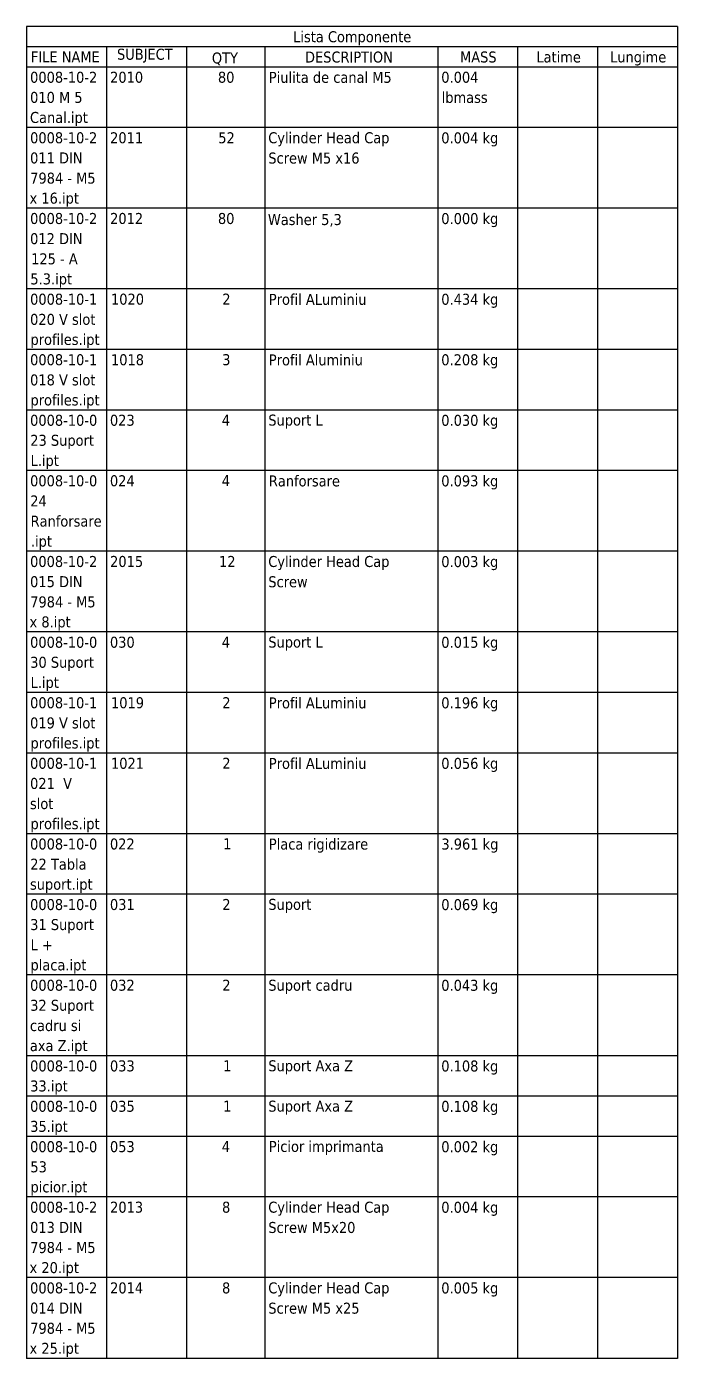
# Model space of a CAD drawing. Header units: millimetres. Extents: x -2748 to 3818, y -1510 to 2700.
# Drawn here: x -2748 to -866, y -1510 to 2344 of the extents above; entities that cross this region are included whole.
import ezdxf

# ---------------------------------------------------------------- set-up
doc = ezdxf.new("R2010")
doc.units = ezdxf.units.MM
doc.header["$LTSCALE"] = 9.090909
doc.layers.add('Symbol (ISO)', color=7, linetype='Continuous', lineweight=25)
doc.styles.add('Note Text (ISO)', font='tahoma.ttf')

# ---------------------------------------------------------------- blocks, each defined once
blk = doc.blocks.new('Lista Componente')
at = {"layer": 'Symbol (ISO)'}
for p, q in [((-95.29, 257.81), (-302.29, 257.81)), ((-302.29, 257.81), (-302.29, 251.39)), ((-95.29, 257.81), (-95.29, 251.39)), ((-95.29, 251.39), (-302.29, 251.39)), ((-302.29, 251.39), (-302.29, 244.96)), ((-276.89, 251.39), (-276.89, 244.96)), ((-251.49, 251.39), (-251.49, 244.96)), ((-226.49, 251.39), (-226.49, 244.96)), ((-171.49, 251.39), (-171.49, 244.96)), ((-146.09, 251.39), (-146.09, 244.96)), ((-120.69, 251.39), (-120.69, 244.96)), ((-95.29, 251.39), (-95.29, 244.96)), ((-95.29, 244.96), (-302.29, 244.96)), ((-302.29, 244.96), (-302.29, -166.12)), ((-276.89, 244.96), (-276.89, -166.12)), ((-251.49, 244.96), (-251.49, -166.12)), ((-226.49, 244.96), (-226.49, -166.12)), ((-171.49, 244.96), (-171.49, -166.12)), ((-146.09, 244.96), (-146.09, -166.12)), ((-120.69, 244.96), (-120.69, -166.12)), ((-95.29, 244.96), (-95.29, -166.12)), ((-95.29, 225.69), (-302.29, 225.69)), ((-95.29, 200), (-302.29, 200)), ((-95.29, 174.31), (-302.29, 174.31)), ((-95.29, 155.04), (-302.29, 155.04)), ((-95.29, 135.77), (-302.29, 135.77)), ((-95.29, 116.5), (-302.29, 116.5)), ((-95.29, 90.81), (-302.29, 90.81)), ((-95.29, 65.11), (-302.29, 65.11)), ((-95.29, 45.85), (-302.29, 45.85)), ((-95.29, 26.58), (-302.29, 26.58)), ((-95.29, 0.88), (-302.29, 0.88)), ((-95.29, -18.39), (-302.29, -18.39)), ((-95.29, -44.08), (-302.29, -44.08)), ((-95.29, -69.77), (-302.29, -69.77)), ((-95.29, -82.62), (-302.29, -82.62)), ((-95.29, -95.46), (-302.29, -95.46)), ((-95.29, -114.73), (-302.29, -114.73)), ((-95.29, -140.43), (-302.29, -140.43)), ((-95.29, -166.12), (-302.29, -166.12))]:
    blk.add_line(p, q, dxfattribs=at)
at = {"layer": 'Symbol (ISO)', "char_height": 3.5, "attachment_point": 7, "style": 'Note Text (ISO)'}
for s, insert in [('Lista Componente', (-217.51, 251.85)), ('SUBJECT', (-273.55, 246.32)), ('FILE NAME', (-300.94, 246.43)), ('QTY', (-243.36, 245.47)), ('DESCRIPTION', (-213.74, 246.31)), ('MASS', (-164.42, 246.33)), ('Latime', (-140.14, 246.34)), ('Lungime', (-116.69, 245.42)), ('0008-10-2', (-301.19, 239.88)), ('2010', (-275.74, 239.89)), ('80', (-241.44, 239.88)), ('Piulita de canal M5', (-225.24, 239.85)), ('0.004 ', (-170.39, 239.89)), ('010 M 5 ', (-301.19, 233.47)), ('lbmass', (-170.26, 233.47)), ('Canal.ipt', (-301.23, 226.15)), ('0008-10-2', (-301.19, 220.61)), ('2011', (-275.74, 220.62)), ('52', (-241.33, 220.62)), ('Cylinder Head Cap ', (-225.43, 219.69)), ('0.004 kg', (-170.39, 219.66)), ('011 DIN ', (-301.19, 214.2)), ('Screw M5 x16', (-225.41, 214.16)), ('7984 - M5 ', (-301.16, 207.77)), ('x 16.ipt', (-301.37, 200.46)), ('0008-10-2', (-301.19, 194.92)), ('2012', (-275.74, 194.93)), ('80', (-241.44, 194.92)), ('Washer 5,3', (-225.53, 194.09)), ('0.000 kg', (-170.39, 193.97)), ('012 DIN ', (-301.19, 188.5)), ('125 - A ', (-300.86, 182.08)), ('5.3.ipt', (-301.1, 174.76)), ('0008-10-1', (-301.19, 169.23)), ('1020', (-275.46, 169.24)), ('2', (-240.05, 169.31)), ('Profil ALuminiu', (-225.24, 169.18)), ('0.434 kg', (-170.39, 168.28)), ('020 V slot ', (-301.19, 162.81)), ('profiles.ipt', (-301.07, 155.49)), ('0008-10-1', (-301.19, 149.96)), ('1018', (-275.46, 149.96)), ('3', (-240.08, 149.97)), ('Profil Aluminiu', (-225.24, 149.91)), ('0.208 kg', (-170.39, 149.01)), ('018 V slot ', (-301.19, 143.54)), ('profiles.ipt', (-301.07, 136.22)), ('0008-10-0', (-301.19, 130.69)), ('023', (-275.79, 130.7)), ('4', (-240.21, 130.81)), ('Suport L', (-225.41, 129.81)), ('0.030 kg', (-170.39, 129.74)), ('23 Suport ', (-301.14, 123.38)), ('L.ipt', (-301.04, 116.95)), ('0008-10-0', (-301.19, 111.42)), ('024', (-275.79, 111.43)), ('4', (-240.21, 111.54)), ('Ranforsare', (-225.24, 111.38)), ('0.093 kg', (-170.39, 110.47)), ('24 ', (-301.14, 105.08)), ('Ranforsare', (-301.04, 98.58)), ('.ipt', (-300.95, 91.26)), ('0008-10-2', (-301.19, 85.73)), ('2015', (-275.74, 85.74)), ('12', (-241.09, 85.81)), ('Cylinder Head Cap ', (-225.43, 84.8)), ('0.003 kg', (-170.39, 84.77)), ('015 DIN ', (-301.19, 79.31)), ('Screw', (-225.41, 79.28)), ('7984 - M5 ', (-301.16, 72.88)), ('x 8.ipt', (-301.37, 65.57)), ('0008-10-0', (-301.19, 60.03)), ('030', (-275.79, 60.04)), ('4', (-240.21, 60.15)), ('Suport L', (-225.41, 59.15)), ('0.015 kg', (-170.39, 59.08)), ('30 Suport ', (-301.16, 52.72)), ('L.ipt', (-301.04, 46.3)), ('0008-10-1', (-301.19, 40.76)), ('1019', (-275.46, 40.77)), ('2', (-240.05, 40.85)), ('Profil ALuminiu', (-225.24, 40.72)), ('0.196 kg', (-170.39, 39.81)), ('019 V slot ', (-301.19, 34.35)), ('profiles.ipt', (-301.07, 27.03)), ('0008-10-1', (-301.19, 21.49)), ('1021', (-275.46, 21.5)), ('2', (-240.05, 21.58)), ('Profil ALuminiu', (-225.24, 21.45)), ('0.056 kg', (-170.39, 20.54)), ('021  V ', (-301.19, 15.08)), ('slot ', (-301.23, 8.65)), ('profiles.ipt', (-301.07, 1.34)), ('0008-10-0', (-301.19, -4.2)), ('022', (-275.79, -4.19)), ('1', (-239.78, -4.08)), ('Placa rigidizare', (-225.24, -5.15)), ('3.961 kg', (-170.36, -5.15)), ('22 Tabla ', (-301.14, -10.62)), ('suport.ipt', (-301.23, -17.93)), ('0008-10-0', (-301.19, -23.47)), ('031', (-275.79, -23.46)), ('2', (-240.05, -23.39)), ('Suport', (-225.41, -24.35)), ('0.069 kg', (-170.39, -24.42)), ('31 Suport ', (-301.16, -30.78)), ('L + ', (-301.04, -36.23)), ('placa.ipt', (-301.07, -43.62)), ('0008-10-0', (-301.19, -49.16)), ('032', (-275.79, -49.15)), ('2', (-240.05, -49.08)), ('Suport cadru', (-225.41, -50.09)), ('0.043 kg', (-170.39, -50.11)), ('32 Suport ', (-301.16, -56.47)), ('cadru si ', (-301.25, -62)), ('axa Z.ipt', (-301.26, -69.32)), ('0008-10-0', (-301.19, -74.85)), ('033', (-275.79, -74.84)), ('1', (-239.78, -74.74)), ('Suport Axa Z', (-225.41, -75.73)), ('0.108 kg', (-170.39, -75.8)), ('33.ipt', (-301.16, -82.16)), ('0008-10-0', (-301.19, -87.7)), ('035', (-275.79, -87.69)), ('1', (-239.78, -87.59)), ('Suport Axa Z', (-225.41, -88.58)), ('0.108 kg', (-170.39, -88.65)), ('35.ipt', (-301.16, -95.01)), ('0008-10-0', (-301.19, -100.55)), ('053', (-275.79, -100.54)), ('4', (-240.21, -100.43)), ('Picior imprimanta', (-225.24, -101.4)), ('0.002 kg', (-170.39, -101.5)), ('53 ', (-301.1, -106.96)), ('picior.ipt', (-301.07, -114.28)), ('0008-10-2', (-301.19, -119.82)), ('2013', (-275.74, -119.81)), ('8', (-240.13, -119.82)), ('Cylinder Head Cap ', (-225.43, -120.74)), ('0.004 kg', (-170.39, -120.77)), ('013 DIN ', (-301.19, -126.23)), ('Screw M5x20', (-225.41, -126.27)), ('7984 - M5 ', (-301.16, -132.66)), ('x 20.ipt', (-301.37, -139.97)), ('0008-10-2', (-301.19, -145.51)), ('2014', (-275.74, -145.5)), ('8', (-240.13, -145.51)), ('Cylinder Head Cap ', (-225.43, -146.43)), ('0.005 kg', (-170.39, -146.46)), ('014 DIN ', (-301.19, -151.93)), ('Screw M5 x25', (-225.41, -151.96)), ('7984 - M5 ', (-301.16, -158.35)), ('x 25.ipt', (-301.37, -165.67))]:
    blk.add_mtext(s, dxfattribs=dict(at, insert=insert))

msp = doc.modelspace()

# ---------------------------------------------------------------- block references
at = {"layer": 'Symbol (ISO)', "xscale": 9.090909090909092, "yscale": 9.090909090909092, "zscale": 9.090909090909092}
msp.add_blockref('Lista Componente', (0, 0), dxfattribs=at)

doc.saveas('drawing.dxf')
